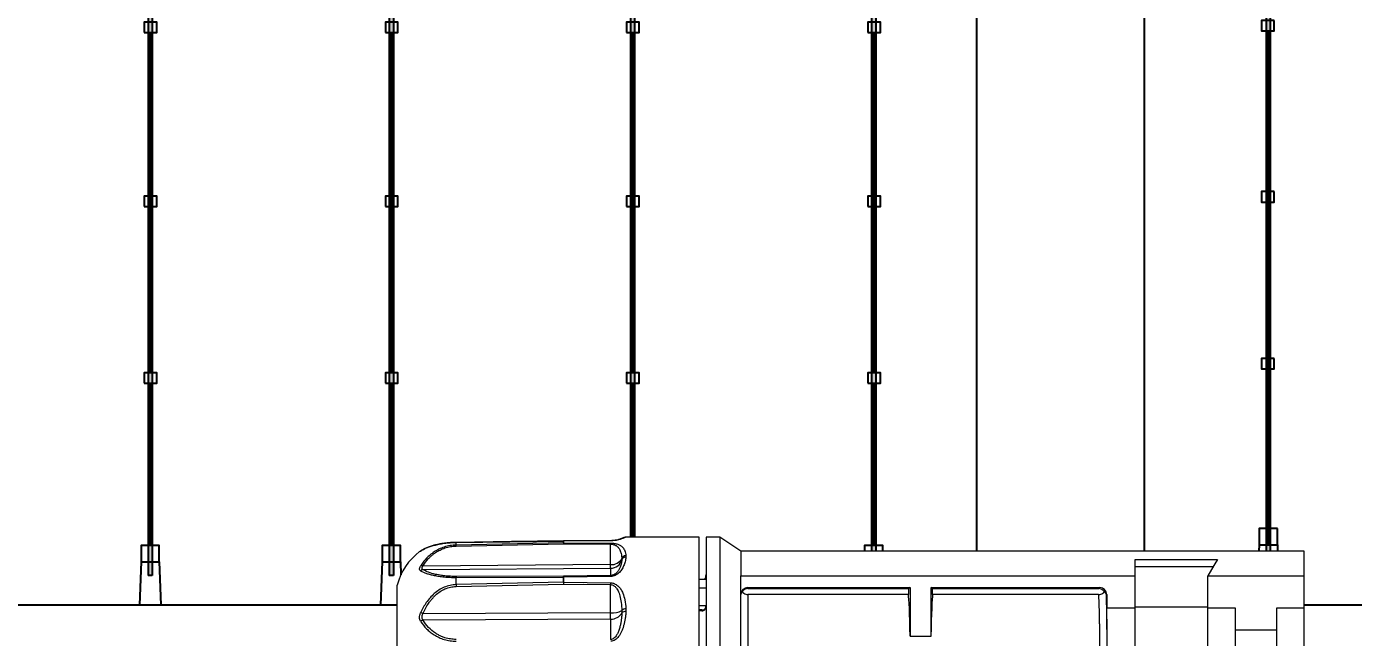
# Model space of a CAD drawing. Header units: millimetres. Extents: x 10297564 to 11610295, y -9287743 to -8409454.
# Drawn here: x 10425161 to 10426489, y -9091764 to -9091153 of the extents above; entities that cross this region are included whole.
import ezdxf

# ---------------------------------------------------------------- set-up
doc = ezdxf.new("R2010")
doc.units = ezdxf.units.MM
doc.header["$LTSCALE"] = 100
doc.layers.add('dim', color=7, linetype='Continuous')
doc.layers.add('E1', color=1, linetype='Continuous')
doc.layers.add('Outline', color=5, linetype='Continuous', lineweight=25)
doc.styles.add('HL-S1', font='DotumChe.ttf')
doc.styles.add('MG', font='malgun.ttf')
doc.dimstyles.new('HL-100', dxfattribs={"dimscale": 100, "dimtxt": 3, "dimasz": 4, "dimexe": 2, "dimexo": 2, "dimgap": 1, "dimtad": 1, "dimdec": 0, "dimzin": 0, "dimlunit": 6, "dimtxsty": 'HL-S1', "dimblk": 'DOTSMALL', "dimcen": 4, "dimdle": 2, "dimclrd": 256, "dimclre": 256, "dimclrt": 4, "dimazin": 0, "dimtfac": 1, "dimtdec": 0, "dimtix": 1, "dimtmove": 2, "dimatfit": 3, "dimldrblk": 'DOTSMALL', "dimfxl": 1.5, "dimtolj": 1, "dimtzin": 0, "dimlwd": -1, "dimlwe": -1, "dimarcsym": 0})

# ---------------------------------------------------------------- blocks, each defined once
blk = doc.blocks.new('*D75')
at = {"layer": 'defpoints', "color": 0, "transparency": 16777216}
for p in [(10439230.2, -9073249.8), (10439230.2, -9073249.8), (10423426.7, -9107604.7)]:
    blk.add_point(p, dxfattribs=at)
at = {"layer": 'E1', "color": 1, "transparency": 16777216}
for p, q in [((10439593.6, -9073417), (10439593.6, -9073417)), ((10423593.8, -9107241.3), (10439063, -9073613.2)), ((10423790.1, -9107771.8), (10423790.1, -9107771.8))]:
    blk.add_line(p, q, dxfattribs=at)
for points in [[(10439002.4, -9073585.4), (10439123.6, -9073641.1), (10439230.2, -9073249.8)], [(10423533.3, -9107213.4), (10423654.4, -9107269.1), (10423426.7, -9107604.7)]]:
    blk.add_solid(points, dxfattribs=at)
at = {"layer": 'E1', "color": 7, "transparency": 16777216, "insert": (10430911.1, -9090235.3), "char_height": 500, "attachment_point": 5, "rotation": 65.2972, "style": 'MG'}
blk.add_mtext('\\A1;2711.1', dxfattribs=at)
blk = doc.blocks.new('_DotSmall')
at = {"color": 0, "linetype": 'ByBlock', "const_width": 0.5}
blk.add_lwpolyline([(-0.0625, 0, 1), (0.0625, 0, 1)], format="xyb", close=True, dxfattribs=at)

msp = doc.modelspace()

# ---------------------------------------------------------------- hatches: boundary and pattern name
at = {"true_color": 0x939598}
h = msp.add_hatch(color=252, dxfattribs=at)
h.dxf.hatch_style = 1
h.paths.add_polyline_path([(10425286.7, -9090573.7), (10425282.6, -9090573.7), (10425282.6, -9091702.1), (10425286.7, -9091702.1)])
h = msp.add_hatch(color=252, dxfattribs=at)
h.dxf.hatch_style = 1
h.paths.add_polyline_path([(10425528, -9090573.7), (10425523.9, -9090573.7), (10425523.9, -9091702.1), (10425528, -9091702.1)])
h = msp.add_hatch(color=252, dxfattribs=at)
h.dxf.hatch_style = 1
h.paths.add_polyline_path([(10425765.2, -9091663.6), (10425769.3, -9091663.6), (10425769.3, -9090584.2), (10425765.2, -9090584.2)])
h = msp.add_hatch(color=252, dxfattribs=at)
h.dxf.hatch_style = 1
h.paths.add_polyline_path([(10426006.5, -9091677.7), (10426010.6, -9091677.7), (10426010.6, -9090584.2), (10426006.5, -9090584.2)])
h = msp.add_hatch(color=252, dxfattribs=at)
h.dxf.hatch_style = 1
h.paths.add_polyline_path([(10426401.3, -9091677.7), (10426405.3, -9091677.7), (10426405.3, -9090603), (10426401.3, -9090603)])

# ---------------------------------------------------------------- linework, layer by layer
for p, q in [((10425282.6, -9090573.7), (10425282.6, -9091702.1)), ((10425286.7, -9090573.7), (10425286.7, -9091702.1)), ((10425523.9, -9090573.7), (10425523.9, -9091702.1)), ((10425528, -9090573.7), (10425528, -9091702.1)), ((10425765.2, -9090584.2), (10425765.2, -9091663.6)), ((10425769.3, -9090584.2), (10425769.3, -9091663.6)), ((10426006.5, -9090584.2), (10426006.5, -9091677.7)), ((10426010.6, -9090584.2), (10426010.6, -9091677.7)), ((10426401.3, -9090603), (10426401.3, -9091677.7)), ((10426405.3, -9090603), (10426405.3, -9091677.7)), ((10425284.2, -9091158.7), (10425284.2, -9091499.2)), ((10425285.1, -9091158.7), (10425285.1, -9091499.2)), ((10425525.5, -9091158.7), (10425525.5, -9091499.2)), ((10425526.4, -9091158.7), (10425526.4, -9091499.2)), ((10425766.8, -9091158.7), (10425766.8, -9091499.2)), ((10425767.7, -9091158.7), (10425767.7, -9091499.2)), ((10426008.1, -9091158.7), (10426008.1, -9091499.2)), ((10426009, -9091158.7), (10426009, -9091499.2)), ((10426402.9, -9091670.5), (10426402.9, -9091156.9)), ((10426403.7, -9091670.5), (10426403.7, -9091156.9)), ((10425284.2, -9091509.6), (10425284.2, -9091672.1)), ((10425285.1, -9091509.6), (10425285.1, -9091672.1)), ((10425525.5, -9091509.6), (10425525.5, -9091672.1)), ((10425526.4, -9091509.6), (10425526.4, -9091672.1)), ((10425766.8, -9091509.6), (10425766.8, -9091663.6)), ((10425767.7, -9091509.6), (10425767.7, -9091663.6)), ((10426008.1, -9091509.6), (10426008.1, -9091672.1)), ((10426009, -9091509.6), (10426009, -9091672.1)), ((10426394.2, -9091671.2), (10426394, -9091677.7)), ((10426412.4, -9091671.2), (10426412.6, -9091677.7)), ((10425275.6, -9091688.2), (10425273.9, -9091731.4)), ((10425293.7, -9091688.2), (10425295.4, -9091731.4)), ((10425516.9, -9091688.2), (10425515.2, -9091731.4)), ((10425535, -9091688.2), (10425535.5, -9091701.3)), ((10425286.7, -9091702.1), (10425282.6, -9091702.1)), ((10425528, -9091702.1), (10425523.9, -9091702.1))]:
    msp.add_line(p, q)
at = {"color": 7, "linetype": 'Continuous', "lineweight": 15}
for p, q in [((10425590.7, -9091668.9), (10425698.1, -9091667.5)), ((10425590.7, -9091671.5), (10425590.7, -9091668.9)), ((10425698.1, -9091669.3), (10425590.7, -9091671.5)), ((10425698.1, -9091667.4), (10425698.2, -9091667.5)), ((10425698.1, -9091669.3), (10425698.1, -9091667.5)), ((10425745.4, -9091667.3), (10425698.2, -9091667.5)), ((10425698.2, -9091667.5), (10425698.2, -9091669.3)), ((10425698.2, -9091669.3), (10425745.4, -9091669.6)), ((10425760.7, -9091663.6), (10425760, -9091663.7)), ((10425833.8, -9091663.6), (10425760.7, -9091663.6)), ((10425833.8, -9091959.7), (10425833.8, -9091663.6)), ((10425854.7, -9091663.6), (10425840.8, -9091663.6)), ((10425840.8, -9091663.6), (10425840.8, -9091959.6)), ((10425875.7, -9091677.7), (10425854.7, -9091663.6)), ((10425854.7, -9091663.6), (10425854.7, -9091959.6)), ((10425559.5, -9091675), (10425555.8, -9091677.1)), ((10425590.7, -9091672.6), (10425698.1, -9091670.4)), ((10425698.1, -9091670.4), (10425745.3, -9091670.6)), ((10425745.3, -9091691.1), (10425745.3, -9091670.6)), ((10425760.7, -9091682), (10425760.7, -9091683.7)), ((10426439.3, -9091677.7), (10425875.7, -9091677.7)), ((10425875.7, -9091677.7), (10425875.7, -9091702.4)), ((10426439.3, -9091702.4), (10426439.3, -9091677.7)), ((10425745.3, -9091691.1), (10425557.6, -9091692.6)), ((10425557.6, -9091696.1), (10425745.3, -9091694.6)), ((10425745.3, -9091694.6), (10425745.3, -9091702)), ((10425756.7, -9091684.9), (10425756.7, -9091686.2)), ((10426270.1, -9091685.8), (10426352.4, -9091685.8)), ((10426270.1, -9091702.4), (10426270.1, -9091685.8)), ((10426270.1, -9091693.1), (10426348.1, -9091693.1)), ((10425698.1, -9091702.6), (10425590.7, -9091702.9)), ((10425590.7, -9091703.9), (10425698.1, -9091703.6)), ((10425590.7, -9091711.1), (10425590.7, -9091703.9)), ((10425698.1, -9091708.7), (10425590.7, -9091711.1)), ((10425745.3, -9091702), (10425698.1, -9091702.6)), ((10425698.1, -9091708.7), (10425698.1, -9091703.6)), ((10425698.2, -9091703.6), (10425698.1, -9091703.6)), ((10425745.4, -9091703), (10425698.2, -9091703.6)), ((10425698.2, -9091703.6), (10425698.2, -9091708.7)), ((10425698.2, -9091708.7), (10425745.4, -9091709.4)), ((10425840.8, -9091705.9), (10425833.8, -9091705.9)), ((10425875.7, -9091787.2), (10425875.7, -9091702.4)), ((10425875.7, -9091702.4), (10426270.1, -9091702.4)), ((10426270.1, -9091734.6), (10426270.1, -9091702.4)), ((10426342.7, -9091702.4), (10426439.3, -9091702.4)), ((10426342.7, -9091734.6), (10426342.7, -9091702.4)), ((10426439.3, -9091734.6), (10426439.3, -9091702.4)), ((10425590.7, -9091712.9), (10425698.1, -9091710.5)), ((10425698.1, -9091710.5), (10425745.3, -9091711.1)), ((10425718.5, -9091710.8), (10425718.3, -9091710.9)), ((10425723.6, -9091710.9), (10425723.4, -9091711)), ((10425745.3, -9091739.3), (10425745.3, -9091711.1)), ((10425833.8, -9091714.3), (10425840.8, -9091714.3)), ((10425882.6, -9091714), (10426045, -9091714)), ((10425882.6, -9091714), (10425882.6, -9091715.1)), ((10425882.6, -9091715.1), (10426043.3, -9091715.1)), ((10425882.6, -9091721.1), (10425882.6, -9091788.9)), ((10426043.3, -9091721.1), (10425882.6, -9091721.1)), ((10426045, -9091714), (10426043.3, -9091715.1)), ((10426043.3, -9091715.1), (10426043.3, -9091721.1)), ((10426045, -9091714), (10426045, -9091762.8)), ((10426067.5, -9091715.1), (10426065.9, -9091714)), ((10426065.9, -9091714), (10426234.7, -9091714)), ((10426065.9, -9091762.8), (10426065.9, -9091714)), ((10426067.5, -9091715.1), (10426233.6, -9091715.1)), ((10426067.5, -9091721.1), (10426067.5, -9091715.1)), ((10426233.6, -9091721.1), (10426067.5, -9091721.1)), ((10426233.6, -9091715.1), (10426234.7, -9091714)), ((10426241.7, -9091721), (10426241, -9091721.6)), ((10426241.7, -9091721), (10426241.7, -9091734.6)), ((10425760.7, -9091735.1), (10425760.7, -9091738)), ((10425840.8, -9091732.4), (10425833.8, -9091732.4)), ((10426270.1, -9091734.6), (10426241.7, -9091734.6)), ((10426342.7, -9091733.5), (10426270.1, -9091733.5)), ((10426270.1, -9091888.6), (10426270.1, -9091734.6)), ((10426370.5, -9091734.6), (10426342.7, -9091734.6)), ((10426342.7, -9091888.6), (10426342.7, -9091734.6)), ((10426370.5, -9091888.6), (10426370.5, -9091734.6)), ((10426439.3, -9091734.6), (10426411.4, -9091734.6)), ((10426411.4, -9091734.6), (10426411.4, -9091888.6)), ((10426439.3, -9091888.6), (10426439.3, -9091734.6)), ((10425745.3, -9091739.3), (10425557.6, -9091740.2)), ((10425557.6, -9091746.4), (10425745.3, -9091745.5)), ((10425745.3, -9091745.5), (10425745.3, -9091766)), ((10425756.7, -9091737), (10425756.7, -9091739.3)), ((10426045, -9091762.8), (10426065.9, -9091762.8)), ((10426370.5, -9091756.2), (10426411.4, -9091756.2))]:
    msp.add_line(p, q, dxfattribs=at)
at = {"color": 8, "linetype": 'Continuous', "lineweight": 15}
for p, q in [((10425698.1, -9091667.5), (10425698.1, -9091667.4)), ((10425760.7, -9091663.6), (10425760.7, -9091663.6))]:
    msp.add_line(p, q, dxfattribs=at)
at = {"lineweight": 15}
for p, q in [((10425836.6, -9091736.5), (10425833.8, -9091736.5)), ((10425836.6, -9091737.5), (10425833.8, -9091737.5))]:
    msp.add_line(p, q, dxfattribs=at)
at = {"color": 4}
for points in [[(10425278.7, -9091158.7), (10425291.3, -9091158.7), (10425291.3, -9091148.2), (10425278.7, -9091148.2)], [(10425520, -9091158.7), (10425532.6, -9091158.7), (10425532.6, -9091148.2), (10425520, -9091148.2)], [(10425761.3, -9091158.7), (10425773.9, -9091158.7), (10425773.9, -9091148.2), (10425761.3, -9091148.2)], [(10426002.6, -9091158.7), (10426015.2, -9091158.7), (10426015.2, -9091148.2), (10426002.6, -9091148.2)], [(10426409.2, -9091146.4), (10426396.7, -9091146.4), (10426396.7, -9091156.9), (10426409.2, -9091156.9)], [(10425278.7, -9091332.8), (10425291.3, -9091332.8), (10425291.3, -9091322.3), (10425278.7, -9091322.3)], [(10425520, -9091332.8), (10425532.6, -9091332.8), (10425532.6, -9091322.3), (10425520, -9091322.3)], [(10425761.3, -9091332.8), (10425773.9, -9091332.8), (10425773.9, -9091322.3), (10425761.3, -9091322.3)], [(10426002.6, -9091332.8), (10426015.2, -9091332.8), (10426015.2, -9091322.3), (10426002.6, -9091322.3)], [(10426409.2, -9091317.7), (10426396.7, -9091317.7), (10426396.7, -9091328.2), (10426409.2, -9091328.2)], [(10426409.2, -9091484.8), (10426396.7, -9091484.8), (10426396.7, -9091495.3), (10426409.2, -9091495.3)], [(10425278.7, -9091509.6), (10425291.3, -9091509.6), (10425291.3, -9091499.2), (10425278.7, -9091499.2)], [(10425520, -9091509.6), (10425532.6, -9091509.6), (10425532.6, -9091499.2), (10425520, -9091499.2)], [(10425761.3, -9091509.6), (10425773.9, -9091509.6), (10425773.9, -9091499.2), (10425761.3, -9091499.2)], [(10426002.6, -9091509.6), (10426015.2, -9091509.6), (10426015.2, -9091499.2), (10426002.6, -9091499.2)], [(10426412.4, -9091655.1), (10426394.2, -9091655.1), (10426394.2, -9091671.2), (10426412.4, -9091671.2)], [(10425275.6, -9091688.2), (10425293.7, -9091688.2), (10425293.7, -9091672.1), (10425275.6, -9091672.1)], [(10425516.9, -9091688.2), (10425535, -9091688.2), (10425535, -9091672.1), (10425516.9, -9091672.1)]]:
    msp.add_lwpolyline(points, close=True, dxfattribs=at)
at = {"color": 7, "linetype": 'Continuous', "lineweight": 15, "flags": 128}
for points in [[(10425698.1, -9091667.4), (10425646.1, -9091668.1), (10425590.7, -9091668.9)], [(10425590.7, -9091669), (10425590.7, -9091668.9), (10425590.7, -9091668.9), (10425590.7, -9091668.9), (10425590.7, -9091668.9), (10425590.7, -9091668.9), (10425590.7, -9091668.9), (10425590.7, -9091668.9), (10425590.7, -9091668.9)], [(10425745.4, -9091667.2), (10425724.1, -9091667.2), (10425698.1, -9091667.4)], [(10425745.4, -9091667.3), (10425745.4, -9091667.2), (10425745.4, -9091667.2), (10425745.4, -9091667.2), (10425745.4, -9091667.2), (10425745.4, -9091667.2), (10425745.4, -9091667.2), (10425745.4, -9091667.3), (10425745.3, -9091667.3)], [(10425760.7, -9091663.6), (10425760, -9091663.7), (10425760, -9091663.7)], [(10426352.4, -9091685.8), (10426349.7, -9091690.4), (10426346.4, -9091695.9), (10426342.7, -9091702.4)]]:
    msp.add_lwpolyline(points, dxfattribs=at)
at = {"color": 4}
msp.add_lwpolyline([(10426017.6, -9091677.7), (10426017.6, -9091672.1), (10425999.5, -9091672.1), (10425999.5, -9091677.7)], dxfattribs=at)
at = {"color": 7, "linetype": 'Continuous', "lineweight": 15}
for centre, radius, start, end in [((10425698.2, -9091672.1), 4.63, 90.0377, 90.941), ((10425698.1, -9091673.3), 3.99, 89.9652, 91.0135), ((10425774.4, -9091671.1), 29, 176.9554, 178.9964), ((10425591.8, -9091727.5), 62.1, 127.1724, 165.0792), ((10425557.2, -9091680.1), 3.33, 114.3738, 126.7882), ((10425530.2, -9091674.2), 60.5, 1.5492, 2.5226), ((10425760.7, -9091686.3), 4.3, 90.276, 160.5972), ((10425556.4, -9091696.5), 4.15, 72.5779, 106.6713), ((10425558.1, -9091700.3), 4.19, 96.9654, 134.4977), ((10425746.2, -9091679.2), 11.9, 265.7863, 331.6277), ((10425745.4, -9091682.9), 11.8, 269.8949, 343.3816), ((10425760.4, -9091687.6), 3.94, 84.9415, 159.4384), ((10425609.9, -9091704.1), 19.2, 176.3923, 179.2769), ((10425698.1, -9091714.3), 5.58, 89.972, 90.7212), ((10425956, -9091714.6), 210.7, 178.5796, 179.0625), ((10425830.3, -9091700.9), 10.5, 332.1412, 0), ((10426484.3, -9091693.5), 893.7, 181.132, 181.2449), ((10425760.5, -9091740.1), 4.93, 88.0354, 141.6106), ((10425836.6, -9091732.4), 4.18, 269.9952, 359.9956), ((10425553, -9091751.6), 12.3, 68.0063, 79.8032), ((10425559.4, -9091752.3), 6.2, 106.4669, 132.5144), ((10425747.1, -9091719), 20.4, 265.1024, 298.0506), ((10425746.2, -9091733.7), 11.9, 265.7864, 331.6276), ((10425759.9, -9091742.4), 4.44, 79.1825, 136.1964)]:
    msp.add_arc(centre, radius, start, end, dxfattribs=at)
for centre, major_axis, ratio, start_param, end_param in [((10425882.6, -9091721), (0, 6.98), 0.999848, 0, 1.570796), ((10425882.6, -9091722.1), (0, 6.98), 0.999848, 0, 0.95497), ((10426042.9, -9091811.6), (0, 91.7), 0.026186, 5.274459, 6.128726), ((10426067.9, -9091811.6), (0, 91.7), 0.026186, 0.15446, 1.008727), ((10426233.6, -9091722.1), (-4.93, -4.93), 0.999695, 2.970704, 3.926839), ((10426234.7, -9091721), (-4.93, -4.93), 0.999695, 2.356347, 3.926839), ((10426240.3, -9091811.6), (0, 109.3), 0.017455, 3.930633, 5.494145)]:
    msp.add_ellipse(centre, major_axis=major_axis, ratio=ratio, start_param=start_param, end_param=end_param, dxfattribs=at)
for points, knots in [([(10425555.2, -9091677.5), (10425557, -9091676.4), (10425559.7, -9091674.8), (10425564.6, -9091673), (10425568.8, -9091671.7), (10425573.5, -9091670.6), (10425578.9, -9091669.7), (10425584.6, -9091669.1), (10425588.7, -9091669), (10425590.7, -9091668.9)], [0, 0, 0, 0, 0.256661, 0.379372, 0.499785, 0.626596, 0.749923, 0.875758, 1, 1, 1, 1]), ([(10425590.7, -9091668.9), (10425589.4, -9091668.9), (10425586.9, -9091668.9), (10425582.4, -9091669.3), (10425578, -9091669.8), (10425573.9, -9091670.5), (10425570.7, -9091671.2), (10425567.3, -9091672), (10425564.1, -9091673.1), (10425562.2, -9091673.9), (10425561.4, -9091674.2)], [0, 0, 0, 0, 0.109661, 0.209195, 0.377524, 0.50493, 0.5984, 0.717042, 0.876081, 1, 1, 1, 1]), ([(10425698.1, -9091669.3), (10425698.1, -9091669.4), (10425698.1, -9091669.7), (10425698.1, -9091670.1), (10425698.1, -9091670.4)], [0, 0, 0, 0, 0.500002, 1, 1, 1, 1]), ([(10425698.2, -9091669.3), (10425698.1, -9091669.4), (10425698.1, -9091669.7), (10425698.1, -9091670.1), (10425698.1, -9091670.4)], [0, 0, 0, 0, 0.500008, 1, 1, 1, 1]), ([(10425760.7, -9091663.6), (10425760.6, -9091663.6), (10425760.4, -9091663.7), (10425759.8, -9091663.9), (10425759.2, -9091664.1), (10425758.4, -9091664.5), (10425757.5, -9091664.9), (10425756.4, -9091665.3), (10425755, -9091665.8), (10425753.5, -9091666.2), (10425751.8, -9091666.6), (10425749.9, -9091667), (10425747.8, -9091667.2), (10425746.2, -9091667.2), (10425745.4, -9091667.3)], [0, 0, 0, 0, 0.115719, 0.223291, 0.322882, 0.414703, 0.499023, 0.590649, 0.673667, 0.749037, 0.814822, 0.874473, 0.939284, 1, 1, 1, 1]), ([(10425760, -9091663.7), (10425759.6, -9091663.8), (10425758.7, -9091664), (10425757.3, -9091664.6), (10425755.4, -9091665.4), (10425753.4, -9091666.1), (10425750.8, -9091666.7), (10425748.3, -9091667), (10425746.7, -9091667.1), (10425745.8, -9091667.2), (10425745.4, -9091667.2)], [0, 0, 0, 0, 0.210613, 0.45144, 0.582617, 0.719471, 0.859744, 0.929853, 0.964867, 1, 1, 1, 1]), ([(10425745.4, -9091669.6), (10425746.2, -9091669.6), (10425747.4, -9091669.6), (10425748.8, -9091669.8), (10425750.2, -9091670), (10425751.8, -9091670.4), (10425753.3, -9091671), (10425754.6, -9091671.6), (10425755.7, -9091672.3), (10425756.7, -9091673.1), (10425758.2, -9091674.6), (10425759.8, -9091677.4), (10425760.4, -9091680.4), (10425760.7, -9091682)], [0, 0, 0, 0, 0.060715, 0.092367, 0.125688, 0.185327, 0.251138, 0.307004, 0.367023, 0.431646, 0.501235, 0.726019, 1, 1, 1, 1]), ([(10425554.3, -9091678.1), (10425554.3, -9091678.1), (10425554.4, -9091678), (10425554.9, -9091677.7), (10425555.2, -9091677.5)], [0, 0, 0, 0, 0.350208, 1, 1, 1, 1]), ([(10425590.7, -9091671.5), (10425588.7, -9091671.7), (10425584.6, -9091671.9), (10425578.8, -9091673.4), (10425573.5, -9091675.5), (10425568.7, -9091678.2), (10425564.5, -9091681.4), (10425560.9, -9091684.8), (10425557.7, -9091688.6), (10425556.1, -9091691.2), (10425555.2, -9091692.5)], [0, 0, 0, 0, 0.124595, 0.250781, 0.374006, 0.500681, 0.623793, 0.750557, 0.873725, 1, 1, 1, 1]), ([(10425557.6, -9091692.6), (10425559.3, -9091690), (10425561.5, -9091686.6), (10425565.3, -9091682.9), (10425567.6, -9091680.9), (10425570.6, -9091678.7), (10425574.5, -9091676.4), (10425579.6, -9091674.3), (10425585, -9091672.9), (10425588.8, -9091672.7), (10425590.7, -9091672.6)], [0, 0, 0, 0, 0.262093, 0.343384, 0.42228, 0.499265, 0.627034, 0.749188, 0.875806, 1, 1, 1, 1]), ([(10425561, -9091674.4), (10425560.6, -9091674.5), (10425560, -9091674.8), (10425559.6, -9091675), (10425559.5, -9091675)], [0, 0, 0, 0, 0.755703, 1, 1, 1, 1]), ([(10425745.3, -9091670.6), (10425745.9, -9091670.6), (10425747.1, -9091670.7), (10425748.6, -9091671.1), (10425749.8, -9091671.6), (10425750.8, -9091672.1), (10425751.8, -9091672.8), (10425752.8, -9091673.8), (10425753.8, -9091675), (10425755, -9091677), (10425756.1, -9091680.2), (10425756.5, -9091683.3), (10425756.7, -9091684.9)], [0, 0, 0, 0, 0.0502, 0.106122, 0.148853, 0.19693, 0.250958, 0.325136, 0.408317, 0.500897, 0.733056, 1, 1, 1, 1]), ([(10425555.2, -9091697.3), (10425554.9, -9091697.1), (10425554.3, -9091696.7), (10425554.1, -9091695.6), (10425554.3, -9091694.2), (10425554.9, -9091693.1), (10425555.2, -9091692.5)], [0, 0, 0, 0, 0.254156, 0.50034, 0.746164, 1, 1, 1, 1]), ([(10425557.6, -9091696.1), (10425557.4, -9091696), (10425556.8, -9091695.6), (10425556.6, -9091694.8), (10425556.8, -9091693.8), (10425557.4, -9091693), (10425557.6, -9091692.6)], [0, 0, 0, 0, 0.257086, 0.501247, 0.744171, 1, 1, 1, 1]), ([(10425590.7, -9091702.9), (10425588.8, -9091702.9), (10425586, -9091702.9), (10425582.3, -9091702.6), (10425579.3, -9091702.4), (10425576.2, -9091702), (10425573.1, -9091701.4), (10425568.3, -9091700.5), (10425562.5, -9091698.8), (10425559.3, -9091697), (10425557.6, -9091696.1)], [0, 0, 0, 0, 0.123823, 0.186453, 0.250373, 0.33138, 0.414518, 0.500811, 0.737582, 1, 1, 1, 1]), ([(10425756.7, -9091686.2), (10425756.6, -9091686.9), (10425756.4, -9091688.3), (10425755.9, -9091690.4), (10425755.3, -9091692.5), (10425754.6, -9091694.2), (10425753.9, -9091695.7), (10425753.3, -9091696.8), (10425752.5, -9091697.9), (10425751.6, -9091699), (10425750.4, -9091700.2), (10425748.8, -9091701.2), (10425747.1, -9091701.8), (10425745.9, -9091701.9), (10425745.3, -9091702)], [0, 0, 0, 0, 0.137939, 0.267004, 0.387376, 0.49928, 0.569606, 0.634607, 0.69443, 0.749264, 0.827956, 0.893909, 0.949813, 1, 1, 1, 1]), ([(10425745.3, -9091694.6), (10425745.3, -9091694.3), (10425745.4, -9091693.5), (10425745.3, -9091691.9), (10425745.3, -9091691.1)], [0, 0, 0, 0, 0.5, 1, 1, 1, 1]), ([(10425760.7, -9091683.7), (10425760.6, -9091684.4), (10425760.4, -9091685.9), (10425759.8, -9091688.1), (10425759.2, -9091690.3), (10425758.4, -9091692.3), (10425757.5, -9091694.3), (10425756.4, -9091696.2), (10425755, -9091698.1), (10425753.5, -9091699.6), (10425751.8, -9091700.9), (10425749.9, -9091702), (10425747.8, -9091702.8), (10425746.2, -9091702.9), (10425745.4, -9091703)], [0, 0, 0, 0, 0.1157192, 0.2232906, 0.3228818, 0.4147028, 0.4990236, 0.5906488, 0.6736669, 0.7490372, 0.8148222, 0.8744728, 0.9392841, 1, 1, 1, 1]), ([(10425555.2, -9091697.3), (10425557, -9091698.2), (10425559.7, -9091699.5), (10425564.6, -9091701), (10425568.8, -9091701.9), (10425573.5, -9091702.8), (10425578.9, -9091703.4), (10425584.6, -9091703.8), (10425588.7, -9091703.9), (10425590.7, -9091703.9)], [0, 0, 0, 0, 0.256661, 0.379372, 0.499785, 0.626596, 0.749923, 0.875758, 1, 1, 1, 1]), ([(10425698.1, -9091702.6), (10425698.1, -9091702.7), (10425698.1, -9091702.9), (10425698.1, -9091703.4), (10425698.2, -9091703.6)], [0, 0, 0, 0, 0.500001, 1, 1, 1, 1]), ([(10425698.1, -9091703.6), (10425698.1, -9091703.3), (10425698.1, -9091702.9), (10425698.1, -9091702.7), (10425698.1, -9091702.6)], [0, 0, 0, 0, 0.499988, 1, 1, 1, 1]), ([(10425698.2, -9091708.7), (10425698.1, -9091709), (10425698.1, -9091709.5), (10425698.1, -9091710.2), (10425698.1, -9091710.5)], [0, 0, 0, 0, 0.500036, 1, 1, 1, 1]), ([(10425698.1, -9091708.7), (10425698.1, -9091709), (10425698.1, -9091709.5), (10425698.1, -9091710.2), (10425698.1, -9091710.5)], [0, 0, 0, 0, 0.500001, 1, 1, 1, 1]), ([(10425745.4, -9091703), (10425745.4, -9091702.7), (10425745.4, -9091702.3), (10425745.4, -9091702.1), (10425745.3, -9091702)], [0, 0, 0, 0, 0.500003, 1, 1, 1, 1]), ([(10425745.4, -9091709.4), (10425746.2, -9091709.4), (10425747.4, -9091709.5), (10425748.8, -9091710), (10425750.2, -9091710.6), (10425751.8, -9091711.6), (10425753.3, -9091712.9), (10425754.6, -9091714.4), (10425755.7, -9091715.9), (10425756.7, -9091717.7), (10425758.2, -9091721.1), (10425759.8, -9091726.8), (10425760.4, -9091732.2), (10425760.7, -9091735.1)], [0, 0, 0, 0, 0.060715, 0.092367, 0.125689, 0.185327, 0.251138, 0.307004, 0.367023, 0.431646, 0.501235, 0.726019, 1, 1, 1, 1]), ([(10425590.7, -9091711.1), (10425588.7, -9091711.3), (10425584.6, -9091711.6), (10425578.8, -9091713.6), (10425573.5, -9091716.4), (10425568.7, -9091720), (10425564.5, -9091724.3), (10425560.9, -9091729), (10425557.7, -9091734.1), (10425556.1, -9091737.7), (10425555.2, -9091739.5)], [0, 0, 0, 0, 0.124595, 0.250781, 0.374006, 0.500681, 0.623793, 0.750558, 0.873725, 1, 1, 1, 1]), ([(10425557.6, -9091740.2), (10425559.3, -9091736.6), (10425561.5, -9091732), (10425565.3, -9091726.9), (10425567.6, -9091724.2), (10425570.6, -9091721.1), (10425574.5, -9091718), (10425579.6, -9091715.3), (10425585, -9091713.4), (10425588.8, -9091713.1), (10425590.7, -9091712.9)], [0, 0, 0, 0, 0.262093, 0.3433839, 0.4222799, 0.4992651, 0.6270341, 0.7491877, 0.8758061, 1, 1, 1, 1]), ([(10425745.3, -9091711.1), (10425745.9, -9091711.2), (10425747.1, -9091711.4), (10425748.6, -9091712.1), (10425749.8, -9091713.1), (10425750.8, -9091714.2), (10425751.8, -9091715.6), (10425752.8, -9091717.4), (10425753.8, -9091719.7), (10425755, -9091723.5), (10425756.1, -9091729.2), (10425756.5, -9091734.3), (10425756.7, -9091737)], [0, 0, 0, 0, 0.0502, 0.106123, 0.148853, 0.19693, 0.250958, 0.325136, 0.408317, 0.500897, 0.733056, 1, 1, 1, 1]), ([(10425875.7, -9091721.4), (10425875.8, -9091720.7), (10425876, -9091719.1), (10425876.6, -9091718.4), (10425876.9, -9091718.1)], [0, 0, 0, 0, 0.47355, 1, 1, 1, 1]), ([(10425876.9, -9091718.1), (10425877.5, -9091718.7), (10425878.5, -9091719.9), (10425880.6, -9091720.9), (10425882, -9091721), (10425882.6, -9091721.1)], [0, 0, 0, 0, 0.353297, 0.706712, 1, 1, 1, 1]), ([(10426233.6, -9091721.1), (10426234.4, -9091721), (10426235.9, -9091720.8), (10426237.9, -9091719.7), (10426238.9, -9091718.6), (10426239.3, -9091718.1)], [0, 0, 0, 0, 0.349144, 0.698245, 1, 1, 1, 1]), ([(10426233.6, -9091902.2), (10426233.7, -9091901.5), (10426233.8, -9091900.2), (10426234, -9091896.8), (10426234.1, -9091893.5), (10426234.2, -9091890.9), (10426234.3, -9091889.2), (10426234.3, -9091887.4), (10426234.4, -9091885.5), (10426234.4, -9091883.7), (10426234.5, -9091881.8), (10426234.5, -9091879.9), (10426234.6, -9091876.4), (10426234.7, -9091871), (10426234.8, -9091863.4), (10426234.9, -9091855.3), (10426235, -9091845.9), (10426235, -9091835.3), (10426235.1, -9091823.5), (10426235.1, -9091811.6), (10426235.1, -9091799.8), (10426235, -9091788), (10426235, -9091777.4), (10426234.9, -9091768), (10426234.8, -9091761.7), (10426234.7, -9091757.4), (10426234.7, -9091754.9), (10426234.7, -9091752.4), (10426234.6, -9091749.9), (10426234.6, -9091747.6), (10426234.5, -9091743.3), (10426234.4, -9091737.2), (10426234.2, -9091731.1), (10426234, -9091726.4), (10426233.8, -9091723.1), (10426233.7, -9091721.7), (10426233.6, -9091721.1)], [0, 0, 0, 0, 0.041877, 0.081296, 0.118257, 0.131488, 0.144374, 0.156913, 0.169106, 0.180954, 0.192455, 0.20361, 0.214419, 0.251948, 0.288956, 0.325443, 0.361409, 0.408537, 0.454741, 0.50002, 0.545297, 0.5915, 0.638629, 0.674595, 0.711082, 0.723365, 0.735707, 0.748106, 0.760563, 0.773078, 0.785652, 0.830934, 0.881742, 0.918703, 0.958123, 1, 1, 1, 1]), ([(10426239.3, -9091718.1), (10426239.7, -9091718.5), (10426240.5, -9091719.2), (10426240.8, -9091720.8), (10426241, -9091721.6)], [0, 0, 0, 0, 0.498788, 1, 1, 1, 1]), ([(10426241, -9091721.6), (10426241.1, -9091722.5), (10426241.1, -9091724.2), (10426241.2, -9091727.2), (10426241.3, -9091730.5), (10426241.4, -9091734.2), (10426241.5, -9091738.5), (10426241.6, -9091743.3), (10426241.7, -9091748.4), (10426241.7, -9091754.6), (10426241.8, -9091762.2), (10426241.9, -9091771.1), (10426242, -9091782.3), (10426242, -9091795.8), (10426242.1, -9091809.9), (10426242, -9091822.2), (10426242, -9091832.6), (10426242, -9091842.6), (10426241.9, -9091852.1), (10426241.8, -9091861.1), (10426241.7, -9091868.6), (10426241.7, -9091874.9), (10426241.6, -9091880), (10426241.5, -9091884.8), (10426241.4, -9091890.3), (10426241.2, -9091896.3), (10426241.1, -9091899.8), (10426241, -9091901.6)], [0, 0, 0, 0, 0.026725, 0.053346, 0.079963, 0.106676, 0.136981, 0.167146, 0.19732, 0.227648, 0.271977, 0.316088, 0.360444, 0.430198, 0.499983, 0.5466, 0.592961, 0.639606, 0.683934, 0.728045, 0.772402, 0.802706, 0.832872, 0.863045, 0.893374, 0.946663, 1, 1, 1, 1]), ([(10425836.6, -9091737.5), (10425837.2, -9091737.4), (10425838.3, -9091737.3), (10425839.6, -9091736.3), (10425840.6, -9091735.1), (10425840.7, -9091734), (10425840.8, -9091733.4)], [0, 0, 0, 0, 0.267991, 0.500155, 0.711159, 1, 1, 1, 1]), ([(10425555.2, -9091747.8), (10425554.9, -9091747.2), (10425554.3, -9091746.1), (10425554.1, -9091744), (10425554.3, -9091741.7), (10425554.9, -9091740.2), (10425555.2, -9091739.5)], [0, 0, 0, 0, 0.254155, 0.50034, 0.746163, 1, 1, 1, 1]), ([(10425555.2, -9091747.8), (10425557, -9091750.4), (10425559.7, -9091754.2), (10425564.6, -9091758.6), (10425568.8, -9091761.6), (10425573.5, -9091764.1), (10425578.9, -9091766.1), (10425584.6, -9091767.4), (10425588.7, -9091767.6), (10425590.7, -9091767.7)], [0, 0, 0, 0, 0.256661, 0.379372, 0.499785, 0.626596, 0.749923, 0.875758, 1, 1, 1, 1]), ([(10425557.6, -9091746.4), (10425557.4, -9091746), (10425556.8, -9091745.1), (10425556.6, -9091743.5), (10425556.8, -9091741.8), (10425557.4, -9091740.7), (10425557.6, -9091740.2)], [0, 0, 0, 0, 0.257087, 0.501247, 0.744172, 1, 1, 1, 1]), ([(10425590.7, -9091766), (10425588.8, -9091765.9), (10425586, -9091765.7), (10425582.3, -9091765), (10425579.3, -9091764.2), (10425576.2, -9091763.1), (10425573.1, -9091761.5), (10425568.3, -9091758.7), (10425562.5, -9091753.8), (10425559.3, -9091749), (10425557.6, -9091746.4)], [0, 0, 0, 0, 0.123824, 0.186453, 0.250373, 0.33138, 0.414518, 0.500811, 0.737582, 1, 1, 1, 1]), ([(10425756.7, -9091739.3), (10425756.6, -9091740.7), (10425756.4, -9091743.2), (10425755.9, -9091747), (10425755.3, -9091750.5), (10425754.6, -9091753.5), (10425753.9, -9091756), (10425753.3, -9091757.9), (10425752.5, -9091759.6), (10425751.6, -9091761.4), (10425750.4, -9091763.2), (10425748.8, -9091764.7), (10425747.1, -9091765.8), (10425745.9, -9091766), (10425745.3, -9091766)], [0, 0, 0, 0, 0.137939, 0.267004, 0.387376, 0.49928, 0.569607, 0.634607, 0.69443, 0.749264, 0.827955, 0.893909, 0.949813, 1, 1, 1, 1]), ([(10425745.3, -9091745.5), (10425745.3, -9091744.6), (10425745.4, -9091742.8), (10425745.3, -9091740.5), (10425745.3, -9091739.3)], [0, 0, 0, 0, 0.499999, 1, 1, 1, 1]), ([(10425760.7, -9091738), (10425760.6, -9091739.3), (10425760.4, -9091741.8), (10425759.8, -9091745.5), (10425759.2, -9091748.9), (10425758.4, -9091752.1), (10425757.5, -9091755.1), (10425756.4, -9091758), (10425755, -9091760.7), (10425753.5, -9091763), (10425751.8, -9091764.9), (10425749.9, -9091766.4), (10425747.8, -9091767.5), (10425746.2, -9091767.7), (10425745.4, -9091767.8)], [0, 0, 0, 0, 0.115719, 0.22329, 0.322882, 0.414703, 0.499024, 0.590649, 0.673667, 0.749037, 0.814822, 0.874473, 0.939284, 1, 1, 1, 1])]:
    msp.add_open_spline(points, degree=3, knots=knots, dxfattribs=at)
at = {"color": 8, "linetype": 'Continuous', "lineweight": 15}
msp.add_open_spline([(10425698.1, -9091667.5), (10425698.1, -9091667.4), (10425698.1, -9091667.3), (10425698.1, -9091667.4), (10425698.1, -9091667.4)], degree=3, knots=[0, 0, 0, 0, 0.962941, 1, 1, 1, 1], dxfattribs=at)
at = {"layer": 'dim', "color": 0, "lineweight": 15}
msp.add_line((10425531.8, -9091911.7), (10425531.8, -9091711.5), dxfattribs=at)
at = {"layer": 'Outline'}
for points in [[(10426439.3, -9091731.4), (10428678.2, -9091731.4), (10428678.2, -9090573.7), (10426524.1, -9090573.7)], [(10426111.7, -9091677.7), (10426111.7, -9090584.2)], [(10426279.1, -9090584.2), (10426279.1, -9091677.7)], [(10424245.6, -9091731.4), (10425531.8, -9091731.4)]]:
    msp.add_lwpolyline(points, dxfattribs=at)

# ---------------------------------------------------------------- dimensions: what is measured, and where the dimension line sits
at = {"layer": 'E1'}
dim = msp.add_aligned_dim(p1=(10423426.7, -9107604.7), p2=(10439230.2, -9073249.8), distance=0, text='2711.1', dimstyle='HL-100', override={"dimscale": 200, "dimtxt": 2.5, "dimasz": 2, "dimtxsty": 'MG', "dimsah": 1, "dimclrd": 1, "dimclre": 1, "dimclrt": 7}, dxfattribs=at)
dim.commit()
dim.dimension.update_dxf_attribs({"geometry": '*D75', "text_midpoint": (10430911.1, -9090235.3)})

doc.saveas('drawing.dxf')
